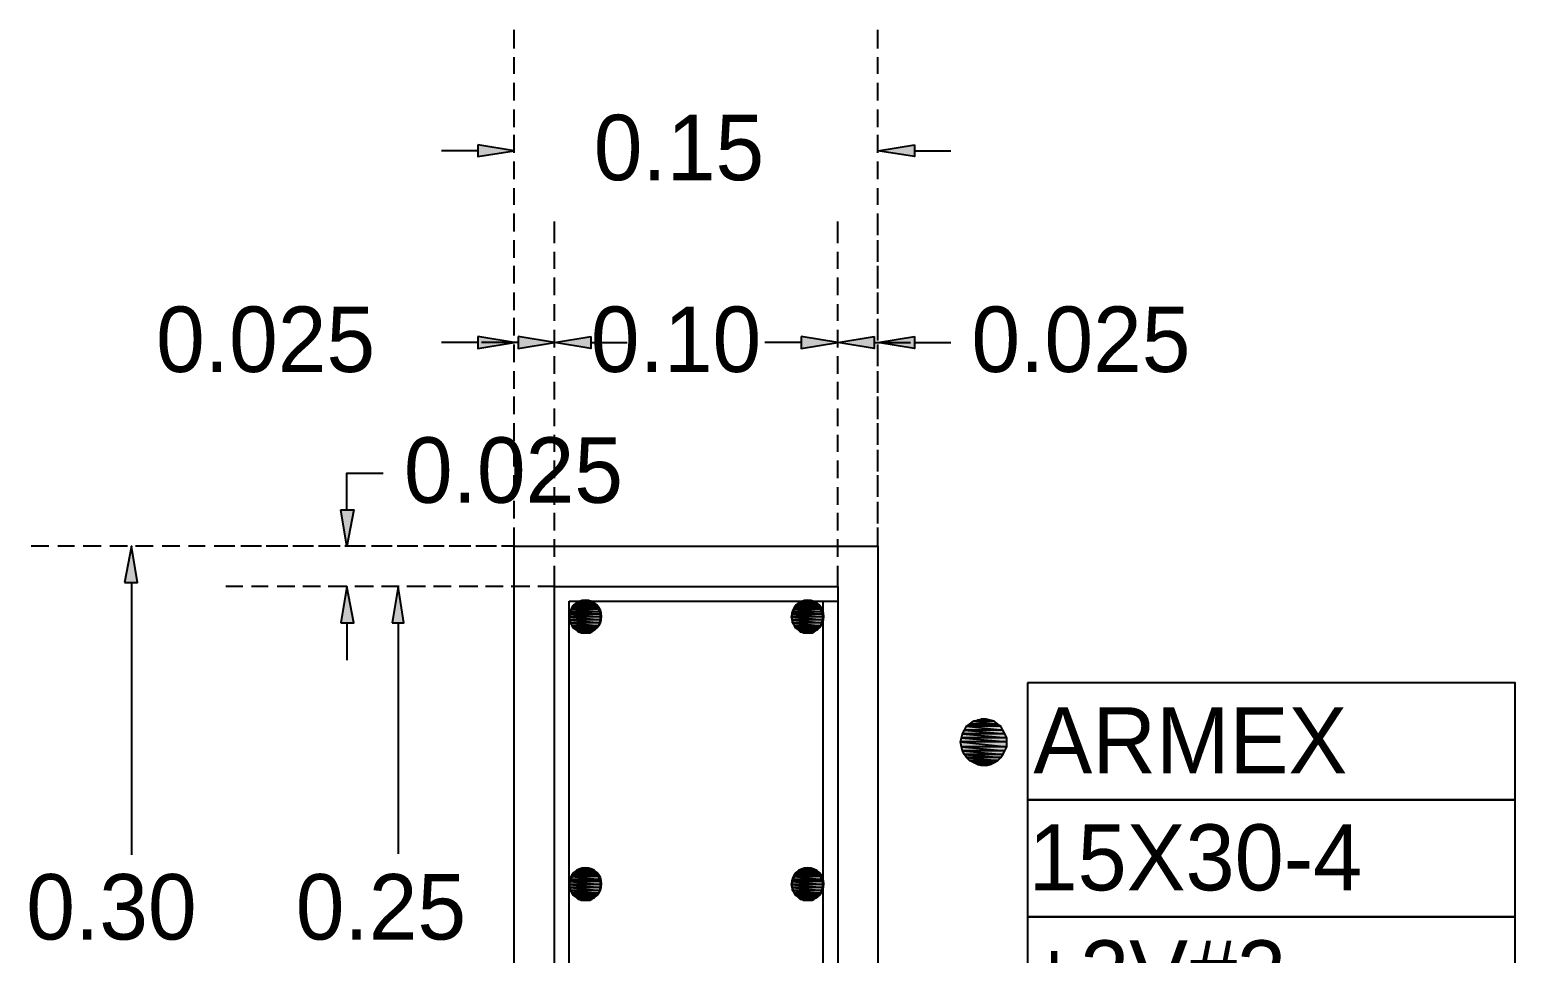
# Model space of a CAD drawing. Header units: metres. Extents: x 2.9 to 42.8, y 1.7 to 28.7.
# Drawn here: x 21.254 to 23.918, y 12.25 to 13.906 of the extents above; entities that cross this region are included whole.
import ezdxf

# ---------------------------------------------------------------- set-up
doc = ezdxf.new("R2010")
doc.units = ezdxf.units.M
for name, color, linetype in [('AZUL', 5, 'Continuous'), ('CIAN', 4, 'Continuous'), ('GRIS', 8, 'Continuous'), ('RELLENO_GRIS', 8, 'Continuous'), ('RELLENO_ROJO', 1, 'Continuous'), ('ROJO', 1, 'Continuous'), ('TEXTO', 7, 'Continuous')]:
    doc.layers.add(name, color=color, linetype=linetype)

msp = doc.modelspace()

# ---------------------------------------------------------------- hatches: boundary and pattern name
at = {"layer": 'RELLENO_GRIS'}
h = msp.add_hatch(color=256, dxfattribs=at)
h.dxf.hatch_style = 1
h.paths.add_polyline_path([(22.0574, 13.7001), (22.0574, 13.679), (22.1227, 13.6895), (22.0574, 13.7001)])
h = msp.add_hatch(color=256, dxfattribs=at)
h.dxf.hatch_style = 1
h.paths.add_polyline_path([(22.8406, 13.7001), (22.8406, 13.679), (22.7753, 13.6895), (22.8406, 13.7001)])
h = msp.add_hatch(color=256, dxfattribs=at)
h.dxf.hatch_style = 1
h.paths.add_polyline_path([(22.0574, 13.3562), (22.0574, 13.335), (22.1227, 13.3456), (22.0574, 13.3562)])
h = msp.add_hatch(color=256, dxfattribs=at)
h.dxf.hatch_style = 1
h.paths.add_polyline_path([(22.1297, 13.3562), (22.1297, 13.335), (22.195, 13.3456), (22.1297, 13.3562)])
h = msp.add_hatch(color=256, dxfattribs=at)
h.dxf.hatch_style = 1
h.paths.add_polyline_path([(22.2603, 13.3562), (22.2603, 13.335), (22.195, 13.3456), (22.2603, 13.3562)])
h = msp.add_hatch(color=256, dxfattribs=at)
h.dxf.hatch_style = 1
h.paths.add_polyline_path([(22.6378, 13.3562), (22.6378, 13.335), (22.703, 13.3456), (22.6378, 13.3562)])
h = msp.add_hatch(color=256, dxfattribs=at)
h.dxf.hatch_style = 1
h.paths.add_polyline_path([(22.7683, 13.3562), (22.7683, 13.335), (22.703, 13.3456), (22.7683, 13.3562)])
h = msp.add_hatch(color=256, dxfattribs=at)
h.dxf.hatch_style = 1
h.paths.add_polyline_path([(22.8406, 13.3562), (22.8406, 13.335), (22.7753, 13.3456), (22.8406, 13.3562)])
h = msp.add_hatch(color=256, dxfattribs=at)
h.dxf.hatch_style = 1
h.paths.add_polyline_path([(21.8122, 13.0457), (21.8352, 13.0457), (21.8228, 12.9805), (21.8122, 13.0457)])
h = msp.add_hatch(color=256, dxfattribs=at)
h.dxf.hatch_style = 1
h.paths.add_polyline_path([(21.4242, 12.9152), (21.4471, 12.9152), (21.4365, 12.9805), (21.4242, 12.9152)])
h = msp.add_hatch(color=256, dxfattribs=at)
h.dxf.hatch_style = 1
h.paths.add_polyline_path([(21.8122, 12.8429), (21.8352, 12.8429), (21.8228, 12.9081), (21.8122, 12.8429)])
h = msp.add_hatch(color=256, dxfattribs=at)
h.dxf.hatch_style = 1
h.paths.add_polyline_path([(21.904, 12.8429), (21.9251, 12.8429), (21.9146, 12.9081), (21.904, 12.8429)])
at = {"layer": 'RELLENO_ROJO'}
h = msp.add_hatch(color=256, dxfattribs=at)
h.dxf.hatch_style = 1
h.paths.add_polyline_path([(22.2709, 12.8711), (22.2285, 12.8711), (22.2744, 12.8676), (22.2709, 12.8711)])
h.paths.add_polyline_path([(22.2285, 12.8711), (22.2744, 12.8676), (22.2268, 12.8676), (22.2285, 12.8711)])
h = msp.add_hatch(color=256, dxfattribs=at)
h.dxf.hatch_style = 1
h.paths.add_polyline_path([(22.2673, 12.8746), (22.2338, 12.8746), (22.2709, 12.8711), (22.2673, 12.8746)])
h.paths.add_polyline_path([(22.2338, 12.8746), (22.2709, 12.8711), (22.2285, 12.8711), (22.2338, 12.8746)])
h = msp.add_hatch(color=256, dxfattribs=at)
h.dxf.hatch_style = 1
h.paths.add_polyline_path([(22.262, 12.8782), (22.2373, 12.8782), (22.2673, 12.8746), (22.262, 12.8782)])
h.paths.add_polyline_path([(22.2373, 12.8782), (22.2673, 12.8746), (22.2338, 12.8746), (22.2373, 12.8782)])
h = msp.add_hatch(color=256, dxfattribs=at)
h.dxf.hatch_style = 1
h.paths.add_polyline_path([(22.2585, 12.8799), (22.2426, 12.8799), (22.262, 12.8782), (22.2585, 12.8799)])
h.paths.add_polyline_path([(22.2426, 12.8799), (22.262, 12.8782), (22.2373, 12.8782), (22.2426, 12.8799)])
h = msp.add_hatch(color=256, dxfattribs=at)
h.dxf.hatch_style = 1
h.paths.add_polyline_path([(22.2532, 12.8817), (22.2479, 12.8817), (22.2585, 12.8799), (22.2532, 12.8817)])
h.paths.add_polyline_path([(22.2479, 12.8817), (22.2585, 12.8799), (22.2426, 12.8799), (22.2479, 12.8817)])
h = msp.add_hatch(color=256, dxfattribs=at)
h.dxf.hatch_style = 1
h.paths.add_polyline_path([(22.6695, 12.8711), (22.6272, 12.8711), (22.673, 12.8676), (22.6695, 12.8711)])
h.paths.add_polyline_path([(22.6272, 12.8711), (22.673, 12.8676), (22.6254, 12.8676), (22.6272, 12.8711)])
h = msp.add_hatch(color=256, dxfattribs=at)
h.dxf.hatch_style = 1
h.paths.add_polyline_path([(22.666, 12.8746), (22.6325, 12.8746), (22.6695, 12.8711), (22.666, 12.8746)])
h.paths.add_polyline_path([(22.6325, 12.8746), (22.6695, 12.8711), (22.6272, 12.8711), (22.6325, 12.8746)])
h = msp.add_hatch(color=256, dxfattribs=at)
h.dxf.hatch_style = 1
h.paths.add_polyline_path([(22.6607, 12.8782), (22.636, 12.8782), (22.666, 12.8746), (22.6607, 12.8782)])
h.paths.add_polyline_path([(22.636, 12.8782), (22.666, 12.8746), (22.6325, 12.8746), (22.636, 12.8782)])
h = msp.add_hatch(color=256, dxfattribs=at)
h.dxf.hatch_style = 1
h.paths.add_polyline_path([(22.6572, 12.8799), (22.6413, 12.8799), (22.6607, 12.8782), (22.6572, 12.8799)])
h.paths.add_polyline_path([(22.6413, 12.8799), (22.6607, 12.8782), (22.636, 12.8782), (22.6413, 12.8799)])
h = msp.add_hatch(color=256, dxfattribs=at)
h.dxf.hatch_style = 1
h.paths.add_polyline_path([(22.6519, 12.8817), (22.6466, 12.8817), (22.6572, 12.8799), (22.6519, 12.8817)])
h.paths.add_polyline_path([(22.6466, 12.8817), (22.6572, 12.8799), (22.6413, 12.8799), (22.6466, 12.8817)])
h = msp.add_hatch(color=256, dxfattribs=at)
h.dxf.hatch_style = 1
h.paths.add_polyline_path([(22.2779, 12.8587), (22.2232, 12.8587), (22.2779, 12.8535), (22.2779, 12.8587)])
h.paths.add_polyline_path([(22.2232, 12.8587), (22.2779, 12.8535), (22.2215, 12.8535), (22.2232, 12.8587)])
h = msp.add_hatch(color=256, dxfattribs=at)
h.dxf.hatch_style = 1
h.paths.add_polyline_path([(22.2779, 12.8535), (22.2215, 12.8535), (22.2779, 12.8482), (22.2779, 12.8535)])
h.paths.add_polyline_path([(22.2215, 12.8535), (22.2779, 12.8482), (22.2232, 12.8482), (22.2215, 12.8535)])
h = msp.add_hatch(color=256, dxfattribs=at)
h.dxf.hatch_style = 1
h.paths.add_polyline_path([(22.2744, 12.8676), (22.2268, 12.8676), (22.2762, 12.8623), (22.2744, 12.8676)])
h.paths.add_polyline_path([(22.2268, 12.8676), (22.2762, 12.8623), (22.2232, 12.8623), (22.2268, 12.8676)])
h = msp.add_hatch(color=256, dxfattribs=at)
h.dxf.hatch_style = 1
h.paths.add_polyline_path([(22.2762, 12.8623), (22.2232, 12.8623), (22.2779, 12.8587), (22.2762, 12.8623)])
h.paths.add_polyline_path([(22.2232, 12.8623), (22.2779, 12.8587), (22.2232, 12.8587), (22.2232, 12.8623)])
h = msp.add_hatch(color=256, dxfattribs=at)
h.dxf.hatch_style = 1
h.paths.add_polyline_path([(22.2779, 12.8482), (22.2232, 12.8482), (22.2762, 12.8429), (22.2779, 12.8482)])
h.paths.add_polyline_path([(22.2232, 12.8482), (22.2762, 12.8429), (22.2232, 12.8429), (22.2232, 12.8482)])
h = msp.add_hatch(color=256, dxfattribs=at)
h.dxf.hatch_style = 1
h.paths.add_polyline_path([(22.2762, 12.8429), (22.2232, 12.8429), (22.2744, 12.8376), (22.2762, 12.8429)])
h.paths.add_polyline_path([(22.2232, 12.8429), (22.2744, 12.8376), (22.2268, 12.8376), (22.2232, 12.8429)])
h = msp.add_hatch(color=256, dxfattribs=at)
h.dxf.hatch_style = 1
h.paths.add_polyline_path([(22.6766, 12.8587), (22.6219, 12.8587), (22.6766, 12.8535), (22.6766, 12.8587)])
h.paths.add_polyline_path([(22.6219, 12.8587), (22.6766, 12.8535), (22.6201, 12.8535), (22.6219, 12.8587)])
h = msp.add_hatch(color=256, dxfattribs=at)
h.dxf.hatch_style = 1
h.paths.add_polyline_path([(22.6766, 12.8535), (22.6201, 12.8535), (22.6766, 12.8482), (22.6766, 12.8535)])
h.paths.add_polyline_path([(22.6201, 12.8535), (22.6766, 12.8482), (22.6219, 12.8482), (22.6201, 12.8535)])
h = msp.add_hatch(color=256, dxfattribs=at)
h.dxf.hatch_style = 1
h.paths.add_polyline_path([(22.673, 12.8676), (22.6254, 12.8676), (22.6748, 12.8623), (22.673, 12.8676)])
h.paths.add_polyline_path([(22.6254, 12.8676), (22.6748, 12.8623), (22.6219, 12.8623), (22.6254, 12.8676)])
h = msp.add_hatch(color=256, dxfattribs=at)
h.dxf.hatch_style = 1
h.paths.add_polyline_path([(22.6748, 12.8623), (22.6219, 12.8623), (22.6766, 12.8587), (22.6748, 12.8623)])
h.paths.add_polyline_path([(22.6219, 12.8623), (22.6766, 12.8587), (22.6219, 12.8587), (22.6219, 12.8623)])
h = msp.add_hatch(color=256, dxfattribs=at)
h.dxf.hatch_style = 1
h.paths.add_polyline_path([(22.6766, 12.8482), (22.6219, 12.8482), (22.6748, 12.8429), (22.6766, 12.8482)])
h.paths.add_polyline_path([(22.6219, 12.8482), (22.6748, 12.8429), (22.6219, 12.8429), (22.6219, 12.8482)])
h = msp.add_hatch(color=256, dxfattribs=at)
h.dxf.hatch_style = 1
h.paths.add_polyline_path([(22.6748, 12.8429), (22.6219, 12.8429), (22.673, 12.8376), (22.6748, 12.8429)])
h.paths.add_polyline_path([(22.6219, 12.8429), (22.673, 12.8376), (22.6254, 12.8376), (22.6219, 12.8429)])
h = msp.add_hatch(color=256, dxfattribs=at)
h.dxf.hatch_style = 1
h.paths.add_polyline_path([(22.2744, 12.8376), (22.2268, 12.8376), (22.2709, 12.8341), (22.2744, 12.8376)])
h.paths.add_polyline_path([(22.2268, 12.8376), (22.2709, 12.8341), (22.2285, 12.8341), (22.2268, 12.8376)])
h = msp.add_hatch(color=256, dxfattribs=at)
h.dxf.hatch_style = 1
h.paths.add_polyline_path([(22.2709, 12.8341), (22.2285, 12.8341), (22.2673, 12.8305), (22.2709, 12.8341)])
h.paths.add_polyline_path([(22.2285, 12.8341), (22.2673, 12.8305), (22.2338, 12.8305), (22.2285, 12.8341)])
h = msp.add_hatch(color=256, dxfattribs=at)
h.dxf.hatch_style = 1
h.paths.add_polyline_path([(22.2673, 12.8305), (22.2338, 12.8305), (22.262, 12.827), (22.2673, 12.8305)])
h.paths.add_polyline_path([(22.2338, 12.8305), (22.262, 12.827), (22.2373, 12.827), (22.2338, 12.8305)])
h = msp.add_hatch(color=256, dxfattribs=at)
h.dxf.hatch_style = 1
h.paths.add_polyline_path([(22.262, 12.827), (22.2373, 12.827), (22.2585, 12.8252), (22.262, 12.827)])
h.paths.add_polyline_path([(22.2373, 12.827), (22.2585, 12.8252), (22.2426, 12.8252), (22.2373, 12.827)])
h = msp.add_hatch(color=256, dxfattribs=at)
h.dxf.hatch_style = 1
h.paths.add_polyline_path([(22.2585, 12.8252), (22.2426, 12.8252), (22.2532, 12.8252), (22.2585, 12.8252)])
h.paths.add_polyline_path([(22.2426, 12.8252), (22.2532, 12.8252), (22.2479, 12.8252), (22.2426, 12.8252)])
h = msp.add_hatch(color=256, dxfattribs=at)
h.dxf.hatch_style = 1
h.paths.add_polyline_path([(22.673, 12.8376), (22.6254, 12.8376), (22.6695, 12.8341), (22.673, 12.8376)])
h.paths.add_polyline_path([(22.6254, 12.8376), (22.6695, 12.8341), (22.6272, 12.8341), (22.6254, 12.8376)])
h = msp.add_hatch(color=256, dxfattribs=at)
h.dxf.hatch_style = 1
h.paths.add_polyline_path([(22.6695, 12.8341), (22.6272, 12.8341), (22.666, 12.8305), (22.6695, 12.8341)])
h.paths.add_polyline_path([(22.6272, 12.8341), (22.666, 12.8305), (22.6325, 12.8305), (22.6272, 12.8341)])
h = msp.add_hatch(color=256, dxfattribs=at)
h.dxf.hatch_style = 1
h.paths.add_polyline_path([(22.666, 12.8305), (22.6325, 12.8305), (22.6607, 12.827), (22.666, 12.8305)])
h.paths.add_polyline_path([(22.6325, 12.8305), (22.6607, 12.827), (22.636, 12.827), (22.6325, 12.8305)])
h = msp.add_hatch(color=256, dxfattribs=at)
h.dxf.hatch_style = 1
h.paths.add_polyline_path([(22.6607, 12.827), (22.636, 12.827), (22.6572, 12.8252), (22.6607, 12.827)])
h.paths.add_polyline_path([(22.636, 12.827), (22.6572, 12.8252), (22.6413, 12.8252), (22.636, 12.827)])
h = msp.add_hatch(color=256, dxfattribs=at)
h.dxf.hatch_style = 1
h.paths.add_polyline_path([(22.6572, 12.8252), (22.6413, 12.8252), (22.6519, 12.8252), (22.6572, 12.8252)])
h.paths.add_polyline_path([(22.6413, 12.8252), (22.6519, 12.8252), (22.6466, 12.8252), (22.6413, 12.8252)])
h = msp.add_hatch(color=256, dxfattribs=at)
h.dxf.hatch_style = 1
h.paths.add_polyline_path([(22.9958, 12.6577), (22.9341, 12.6577), (22.9993, 12.6506), (22.9958, 12.6577)])
h.paths.add_polyline_path([(22.9341, 12.6577), (22.9993, 12.6506), (22.9306, 12.6506), (22.9341, 12.6577)])
h = msp.add_hatch(color=256, dxfattribs=at)
h.dxf.hatch_style = 1
h.paths.add_polyline_path([(22.9905, 12.6612), (22.9394, 12.6612), (22.9958, 12.6577), (22.9905, 12.6612)])
h.paths.add_polyline_path([(22.9394, 12.6612), (22.9958, 12.6577), (22.9341, 12.6577), (22.9394, 12.6612)])
h = msp.add_hatch(color=256, dxfattribs=at)
h.dxf.hatch_style = 1
h.paths.add_polyline_path([(22.9835, 12.6665), (22.9464, 12.6665), (22.9905, 12.6612), (22.9835, 12.6665)])
h.paths.add_polyline_path([(22.9464, 12.6665), (22.9905, 12.6612), (22.9394, 12.6612), (22.9464, 12.6665)])
h = msp.add_hatch(color=256, dxfattribs=at)
h.dxf.hatch_style = 1
h.paths.add_polyline_path([(22.9764, 12.6683), (22.9535, 12.6683), (22.9835, 12.6665), (22.9764, 12.6683)])
h.paths.add_polyline_path([(22.9535, 12.6683), (22.9835, 12.6665), (22.9464, 12.6665), (22.9535, 12.6683)])
h = msp.add_hatch(color=256, dxfattribs=at)
h.dxf.hatch_style = 1
h.paths.add_polyline_path([(22.9694, 12.67), (22.9605, 12.67), (22.9764, 12.6683), (22.9694, 12.67)])
h.paths.add_polyline_path([(22.9605, 12.67), (22.9764, 12.6683), (22.9535, 12.6683), (22.9605, 12.67)])
h = msp.add_hatch(color=256, dxfattribs=at)
h.dxf.hatch_style = 1
h.paths.add_polyline_path([(23.0064, 12.6365), (22.9253, 12.6365), (23.0064, 12.6294), (23.0064, 12.6365)])
h.paths.add_polyline_path([(22.9253, 12.6365), (23.0064, 12.6294), (22.9235, 12.6294), (22.9253, 12.6365)])
h = msp.add_hatch(color=256, dxfattribs=at)
h.dxf.hatch_style = 1
h.paths.add_polyline_path([(23.0064, 12.6294), (22.9235, 12.6294), (23.0064, 12.6206), (23.0064, 12.6294)])
h.paths.add_polyline_path([(22.9235, 12.6294), (23.0064, 12.6206), (22.9253, 12.6206), (22.9235, 12.6294)])
h = msp.add_hatch(color=256, dxfattribs=at)
h.dxf.hatch_style = 1
h.paths.add_polyline_path([(23.0029, 12.6436), (22.927, 12.6436), (23.0064, 12.6365), (23.0029, 12.6436)])
h.paths.add_polyline_path([(22.927, 12.6436), (23.0064, 12.6365), (22.9253, 12.6365), (22.927, 12.6436)])
h = msp.add_hatch(color=256, dxfattribs=at)
h.dxf.hatch_style = 1
h.paths.add_polyline_path([(22.9993, 12.6506), (22.9306, 12.6506), (23.0029, 12.6436), (22.9993, 12.6506)])
h.paths.add_polyline_path([(22.9306, 12.6506), (23.0029, 12.6436), (22.927, 12.6436), (22.9306, 12.6506)])
h = msp.add_hatch(color=256, dxfattribs=at)
h.dxf.hatch_style = 1
h.paths.add_polyline_path([(23.0064, 12.6206), (22.9253, 12.6206), (23.0029, 12.6136), (23.0064, 12.6206)])
h.paths.add_polyline_path([(22.9253, 12.6206), (23.0029, 12.6136), (22.927, 12.6136), (22.9253, 12.6206)])
h = msp.add_hatch(color=256, dxfattribs=at)
h.dxf.hatch_style = 1
h.paths.add_polyline_path([(23.0029, 12.6136), (22.927, 12.6136), (22.9993, 12.6065), (23.0029, 12.6136)])
h.paths.add_polyline_path([(22.927, 12.6136), (22.9993, 12.6065), (22.9306, 12.6065), (22.927, 12.6136)])
h = msp.add_hatch(color=256, dxfattribs=at)
h.dxf.hatch_style = 1
h.paths.add_polyline_path([(22.9993, 12.6065), (22.9306, 12.6065), (22.9958, 12.6012), (22.9993, 12.6065)])
h.paths.add_polyline_path([(22.9306, 12.6065), (22.9958, 12.6012), (22.9341, 12.6012), (22.9306, 12.6065)])
h = msp.add_hatch(color=256, dxfattribs=at)
h.dxf.hatch_style = 1
h.paths.add_polyline_path([(22.9958, 12.6012), (22.9341, 12.6012), (22.9905, 12.5959), (22.9958, 12.6012)])
h.paths.add_polyline_path([(22.9341, 12.6012), (22.9905, 12.5959), (22.9394, 12.5959), (22.9341, 12.6012)])
h = msp.add_hatch(color=256, dxfattribs=at)
h.dxf.hatch_style = 1
h.paths.add_polyline_path([(22.9905, 12.5959), (22.9394, 12.5959), (22.9835, 12.5924), (22.9905, 12.5959)])
h.paths.add_polyline_path([(22.9394, 12.5959), (22.9835, 12.5924), (22.9464, 12.5924), (22.9394, 12.5959)])
h = msp.add_hatch(color=256, dxfattribs=at)
h.dxf.hatch_style = 1
h.paths.add_polyline_path([(22.9835, 12.5924), (22.9464, 12.5924), (22.9764, 12.5889), (22.9835, 12.5924)])
h.paths.add_polyline_path([(22.9464, 12.5924), (22.9764, 12.5889), (22.9535, 12.5889), (22.9464, 12.5924)])
h = msp.add_hatch(color=256, dxfattribs=at)
h.dxf.hatch_style = 1
h.paths.add_polyline_path([(22.9764, 12.5889), (22.9535, 12.5889), (22.9694, 12.5871), (22.9764, 12.5889)])
h.paths.add_polyline_path([(22.9535, 12.5889), (22.9694, 12.5871), (22.9605, 12.5871), (22.9535, 12.5889)])
h = msp.add_hatch(color=256, dxfattribs=at)
h.dxf.hatch_style = 1
h.paths.add_polyline_path([(22.2709, 12.3913), (22.2285, 12.3913), (22.2744, 12.3878), (22.2709, 12.3913)])
h.paths.add_polyline_path([(22.2285, 12.3913), (22.2744, 12.3878), (22.2268, 12.3878), (22.2285, 12.3913)])
h = msp.add_hatch(color=256, dxfattribs=at)
h.dxf.hatch_style = 1
h.paths.add_polyline_path([(22.2673, 12.3948), (22.2338, 12.3948), (22.2709, 12.3913), (22.2673, 12.3948)])
h.paths.add_polyline_path([(22.2338, 12.3948), (22.2709, 12.3913), (22.2285, 12.3913), (22.2338, 12.3948)])
h = msp.add_hatch(color=256, dxfattribs=at)
h.dxf.hatch_style = 1
h.paths.add_polyline_path([(22.262, 12.3984), (22.2373, 12.3984), (22.2673, 12.3948), (22.262, 12.3984)])
h.paths.add_polyline_path([(22.2373, 12.3984), (22.2673, 12.3948), (22.2338, 12.3948), (22.2373, 12.3984)])
h = msp.add_hatch(color=256, dxfattribs=at)
h.dxf.hatch_style = 1
h.paths.add_polyline_path([(22.2585, 12.4001), (22.2426, 12.4001), (22.262, 12.3984), (22.2585, 12.4001)])
h.paths.add_polyline_path([(22.2426, 12.4001), (22.262, 12.3984), (22.2373, 12.3984), (22.2426, 12.4001)])
h = msp.add_hatch(color=256, dxfattribs=at)
h.dxf.hatch_style = 1
h.paths.add_polyline_path([(22.2532, 12.4019), (22.2479, 12.4019), (22.2585, 12.4001), (22.2532, 12.4019)])
h.paths.add_polyline_path([(22.2479, 12.4019), (22.2585, 12.4001), (22.2426, 12.4001), (22.2479, 12.4019)])
h = msp.add_hatch(color=256, dxfattribs=at)
h.dxf.hatch_style = 1
h.paths.add_polyline_path([(22.6695, 12.3913), (22.6272, 12.3913), (22.673, 12.3878), (22.6695, 12.3913)])
h.paths.add_polyline_path([(22.6272, 12.3913), (22.673, 12.3878), (22.6254, 12.3878), (22.6272, 12.3913)])
h = msp.add_hatch(color=256, dxfattribs=at)
h.dxf.hatch_style = 1
h.paths.add_polyline_path([(22.666, 12.3948), (22.6325, 12.3948), (22.6695, 12.3913), (22.666, 12.3948)])
h.paths.add_polyline_path([(22.6325, 12.3948), (22.6695, 12.3913), (22.6272, 12.3913), (22.6325, 12.3948)])
h = msp.add_hatch(color=256, dxfattribs=at)
h.dxf.hatch_style = 1
h.paths.add_polyline_path([(22.6607, 12.3984), (22.636, 12.3984), (22.666, 12.3948), (22.6607, 12.3984)])
h.paths.add_polyline_path([(22.636, 12.3984), (22.666, 12.3948), (22.6325, 12.3948), (22.636, 12.3984)])
h = msp.add_hatch(color=256, dxfattribs=at)
h.dxf.hatch_style = 1
h.paths.add_polyline_path([(22.6572, 12.4001), (22.6413, 12.4001), (22.6607, 12.3984), (22.6572, 12.4001)])
h.paths.add_polyline_path([(22.6413, 12.4001), (22.6607, 12.3984), (22.636, 12.3984), (22.6413, 12.4001)])
h = msp.add_hatch(color=256, dxfattribs=at)
h.dxf.hatch_style = 1
h.paths.add_polyline_path([(22.6519, 12.4019), (22.6466, 12.4019), (22.6572, 12.4001), (22.6519, 12.4019)])
h.paths.add_polyline_path([(22.6466, 12.4019), (22.6572, 12.4001), (22.6413, 12.4001), (22.6466, 12.4019)])
h = msp.add_hatch(color=256, dxfattribs=at)
h.dxf.hatch_style = 1
h.paths.add_polyline_path([(22.2779, 12.379), (22.2232, 12.379), (22.2779, 12.3737), (22.2779, 12.379)])
h.paths.add_polyline_path([(22.2232, 12.379), (22.2779, 12.3737), (22.2215, 12.3737), (22.2232, 12.379)])
h = msp.add_hatch(color=256, dxfattribs=at)
h.dxf.hatch_style = 1
h.paths.add_polyline_path([(22.2779, 12.3737), (22.2215, 12.3737), (22.2779, 12.3684), (22.2779, 12.3737)])
h.paths.add_polyline_path([(22.2215, 12.3737), (22.2779, 12.3684), (22.2232, 12.3684), (22.2215, 12.3737)])
h = msp.add_hatch(color=256, dxfattribs=at)
h.dxf.hatch_style = 1
h.paths.add_polyline_path([(22.2744, 12.3878), (22.2268, 12.3878), (22.2762, 12.3825), (22.2744, 12.3878)])
h.paths.add_polyline_path([(22.2268, 12.3878), (22.2762, 12.3825), (22.2232, 12.3825), (22.2268, 12.3878)])
h = msp.add_hatch(color=256, dxfattribs=at)
h.dxf.hatch_style = 1
h.paths.add_polyline_path([(22.2762, 12.3825), (22.2232, 12.3825), (22.2779, 12.379), (22.2762, 12.3825)])
h.paths.add_polyline_path([(22.2232, 12.3825), (22.2779, 12.379), (22.2232, 12.379), (22.2232, 12.3825)])
h = msp.add_hatch(color=256, dxfattribs=at)
h.dxf.hatch_style = 1
h.paths.add_polyline_path([(22.2779, 12.3684), (22.2232, 12.3684), (22.2762, 12.3631), (22.2779, 12.3684)])
h.paths.add_polyline_path([(22.2232, 12.3684), (22.2762, 12.3631), (22.2232, 12.3631), (22.2232, 12.3684)])
h = msp.add_hatch(color=256, dxfattribs=at)
h.dxf.hatch_style = 1
h.paths.add_polyline_path([(22.2762, 12.3631), (22.2232, 12.3631), (22.2744, 12.3578), (22.2762, 12.3631)])
h.paths.add_polyline_path([(22.2232, 12.3631), (22.2744, 12.3578), (22.2268, 12.3578), (22.2232, 12.3631)])
h = msp.add_hatch(color=256, dxfattribs=at)
h.dxf.hatch_style = 1
h.paths.add_polyline_path([(22.6766, 12.379), (22.6219, 12.379), (22.6766, 12.3737), (22.6766, 12.379)])
h.paths.add_polyline_path([(22.6219, 12.379), (22.6766, 12.3737), (22.6201, 12.3737), (22.6219, 12.379)])
h = msp.add_hatch(color=256, dxfattribs=at)
h.dxf.hatch_style = 1
h.paths.add_polyline_path([(22.6766, 12.3737), (22.6201, 12.3737), (22.6766, 12.3684), (22.6766, 12.3737)])
h.paths.add_polyline_path([(22.6201, 12.3737), (22.6766, 12.3684), (22.6219, 12.3684), (22.6201, 12.3737)])
h = msp.add_hatch(color=256, dxfattribs=at)
h.dxf.hatch_style = 1
h.paths.add_polyline_path([(22.673, 12.3878), (22.6254, 12.3878), (22.6748, 12.3825), (22.673, 12.3878)])
h.paths.add_polyline_path([(22.6254, 12.3878), (22.6748, 12.3825), (22.6219, 12.3825), (22.6254, 12.3878)])
h = msp.add_hatch(color=256, dxfattribs=at)
h.dxf.hatch_style = 1
h.paths.add_polyline_path([(22.6748, 12.3825), (22.6219, 12.3825), (22.6766, 12.379), (22.6748, 12.3825)])
h.paths.add_polyline_path([(22.6219, 12.3825), (22.6766, 12.379), (22.6219, 12.379), (22.6219, 12.3825)])
h = msp.add_hatch(color=256, dxfattribs=at)
h.dxf.hatch_style = 1
h.paths.add_polyline_path([(22.6766, 12.3684), (22.6219, 12.3684), (22.6748, 12.3631), (22.6766, 12.3684)])
h.paths.add_polyline_path([(22.6219, 12.3684), (22.6748, 12.3631), (22.6219, 12.3631), (22.6219, 12.3684)])
h = msp.add_hatch(color=256, dxfattribs=at)
h.dxf.hatch_style = 1
h.paths.add_polyline_path([(22.6748, 12.3631), (22.6219, 12.3631), (22.673, 12.3578), (22.6748, 12.3631)])
h.paths.add_polyline_path([(22.6219, 12.3631), (22.673, 12.3578), (22.6254, 12.3578), (22.6219, 12.3631)])
h = msp.add_hatch(color=256, dxfattribs=at)
h.dxf.hatch_style = 1
h.paths.add_polyline_path([(22.2744, 12.3578), (22.2268, 12.3578), (22.2709, 12.3543), (22.2744, 12.3578)])
h.paths.add_polyline_path([(22.2268, 12.3578), (22.2709, 12.3543), (22.2285, 12.3543), (22.2268, 12.3578)])
h = msp.add_hatch(color=256, dxfattribs=at)
h.dxf.hatch_style = 1
h.paths.add_polyline_path([(22.2709, 12.3543), (22.2285, 12.3543), (22.2673, 12.3507), (22.2709, 12.3543)])
h.paths.add_polyline_path([(22.2285, 12.3543), (22.2673, 12.3507), (22.2338, 12.3507), (22.2285, 12.3543)])
h = msp.add_hatch(color=256, dxfattribs=at)
h.dxf.hatch_style = 1
h.paths.add_polyline_path([(22.2673, 12.3507), (22.2338, 12.3507), (22.262, 12.3472), (22.2673, 12.3507)])
h.paths.add_polyline_path([(22.2338, 12.3507), (22.262, 12.3472), (22.2373, 12.3472), (22.2338, 12.3507)])
h = msp.add_hatch(color=256, dxfattribs=at)
h.dxf.hatch_style = 1
h.paths.add_polyline_path([(22.262, 12.3472), (22.2373, 12.3472), (22.2585, 12.3455), (22.262, 12.3472)])
h.paths.add_polyline_path([(22.2373, 12.3472), (22.2585, 12.3455), (22.2426, 12.3455), (22.2373, 12.3472)])
h = msp.add_hatch(color=256, dxfattribs=at)
h.dxf.hatch_style = 1
h.paths.add_polyline_path([(22.2585, 12.3455), (22.2426, 12.3455), (22.2532, 12.3455), (22.2585, 12.3455)])
h.paths.add_polyline_path([(22.2426, 12.3455), (22.2532, 12.3455), (22.2479, 12.3455), (22.2426, 12.3455)])
h = msp.add_hatch(color=256, dxfattribs=at)
h.dxf.hatch_style = 1
h.paths.add_polyline_path([(22.673, 12.3578), (22.6254, 12.3578), (22.6695, 12.3543), (22.673, 12.3578)])
h.paths.add_polyline_path([(22.6254, 12.3578), (22.6695, 12.3543), (22.6272, 12.3543), (22.6254, 12.3578)])
h = msp.add_hatch(color=256, dxfattribs=at)
h.dxf.hatch_style = 1
h.paths.add_polyline_path([(22.6695, 12.3543), (22.6272, 12.3543), (22.666, 12.3507), (22.6695, 12.3543)])
h.paths.add_polyline_path([(22.6272, 12.3543), (22.666, 12.3507), (22.6325, 12.3507), (22.6272, 12.3543)])
h = msp.add_hatch(color=256, dxfattribs=at)
h.dxf.hatch_style = 1
h.paths.add_polyline_path([(22.666, 12.3507), (22.6325, 12.3507), (22.6607, 12.3472), (22.666, 12.3507)])
h.paths.add_polyline_path([(22.6325, 12.3507), (22.6607, 12.3472), (22.636, 12.3472), (22.6325, 12.3507)])
h = msp.add_hatch(color=256, dxfattribs=at)
h.dxf.hatch_style = 1
h.paths.add_polyline_path([(22.6607, 12.3472), (22.636, 12.3472), (22.6572, 12.3455), (22.6607, 12.3472)])
h.paths.add_polyline_path([(22.636, 12.3472), (22.6572, 12.3455), (22.6413, 12.3455), (22.636, 12.3472)])
h = msp.add_hatch(color=256, dxfattribs=at)
h.dxf.hatch_style = 1
h.paths.add_polyline_path([(22.6572, 12.3455), (22.6413, 12.3455), (22.6519, 12.3455), (22.6572, 12.3455)])
h.paths.add_polyline_path([(22.6413, 12.3455), (22.6519, 12.3455), (22.6466, 12.3455), (22.6413, 12.3455)])

# ---------------------------------------------------------------- linework, layer by layer
at = {"layer": 'AZUL', "lineweight": -3}
for points in [[(22.195, 12.9081), (22.703, 12.9081)], [(22.195, 11.7475), (22.195, 12.9081)], [(22.703, 12.9081), (22.703, 11.7475)], [(22.2215, 12.8817), (22.703, 12.8817)], [(22.2215, 11.7722), (22.2215, 12.8817)], [(22.6766, 12.8817), (22.6766, 11.7722)]]:
    msp.add_lwpolyline(points, dxfattribs=at)
at = {"layer": 'CIAN', "lineweight": -3}
for points in [[(22.1227, 12.9805), (22.7753, 12.9805)], [(22.1227, 11.6752), (22.1227, 12.9805)], [(22.7753, 12.9805), (22.7753, 11.6752)]]:
    msp.add_lwpolyline(points, dxfattribs=at)
for points in [[(23.0434, 12.7353), (23.0434, 12.5254), (23.9183, 12.5254), (23.9183, 12.7353)], [(23.0434, 12.5254), (23.0434, 12.3155), (23.9183, 12.3155), (23.9183, 12.5254)], [(23.0434, 12.3155), (23.0434, 12.1056), (23.9183, 12.1056), (23.9183, 12.3155)]]:
    msp.add_lwpolyline(points, close=True, dxfattribs=at)
at = {"layer": 'GRIS', "lineweight": -3}
for points in [[(22.1227, 13.873), (22.1227, 13.9065)], [(22.7753, 13.873), (22.7753, 13.9065)], [(22.1227, 13.8271), (22.1227, 13.8571)], [(22.7753, 13.8271), (22.7753, 13.8571)], [(22.1227, 13.7795), (22.1227, 13.8112)], [(22.7753, 13.7795), (22.7753, 13.8112)], [(22.1227, 13.7319), (22.1227, 13.7636)], [(22.7753, 13.7319), (22.7753, 13.7636)], [(22.1227, 13.686), (22.1227, 13.7178)], [(22.7753, 13.686), (22.7753, 13.7178)], [(22.0574, 13.6895), (21.9922, 13.6895)], [(22.1227, 13.6384), (22.1227, 13.6701)], [(22.7753, 13.6384), (22.7753, 13.6701)], [(22.8406, 13.6895), (22.9059, 13.6895)], [(22.1227, 13.5925), (22.1227, 13.6225)], [(22.7753, 13.5925), (22.7753, 13.6225)], [(22.1227, 13.5449), (22.1227, 13.5767)], [(22.1227, 13.5449), (22.1227, 13.5625)], [(22.195, 13.5237), (22.195, 13.5625)], [(22.703, 13.5237), (22.703, 13.5625)], [(22.7753, 13.5449), (22.7753, 13.5767)], [(22.7753, 13.5378), (22.7753, 13.5625)], [(22.1227, 13.4973), (22.1227, 13.529)], [(22.1227, 13.499), (22.1227, 13.529)], [(22.7753, 13.4973), (22.7753, 13.529)], [(22.7753, 13.4902), (22.7753, 13.522)], [(22.1227, 13.4514), (22.1227, 13.4832)], [(22.195, 13.4779), (22.195, 13.5079)], [(22.703, 13.4779), (22.703, 13.5079)], [(22.7753, 13.4514), (22.7753, 13.4832)], [(22.195, 13.4303), (22.195, 13.462)], [(22.703, 13.4303), (22.703, 13.462)], [(22.7753, 13.4426), (22.7753, 13.4743)], [(22.1227, 13.4038), (22.1227, 13.4355)], [(22.1227, 13.4056), (22.1227, 13.4355)], [(22.7753, 13.4038), (22.7753, 13.4355)], [(22.7753, 13.3967), (22.7753, 13.4285)], [(22.195, 13.3844), (22.195, 13.4144)], [(22.703, 13.3844), (22.703, 13.4144)], [(22.1227, 13.3579), (22.1227, 13.3897)], [(22.1227, 13.3579), (22.1227, 13.3879)], [(22.7753, 13.3579), (22.7753, 13.3879)], [(22.7753, 13.3491), (22.7753, 13.3809)], [(22.195, 13.3368), (22.195, 13.3685)], [(22.703, 13.3368), (22.703, 13.3685)], [(22.0574, 13.3456), (21.9922, 13.3456)], [(22.1297, 13.3456), (22.0645, 13.3456)], [(22.1227, 13.3103), (22.1227, 13.3421)], [(22.2603, 13.3456), (22.3255, 13.3456)], [(22.6378, 13.3456), (22.5725, 13.3456)], [(22.7683, 13.3456), (22.8335, 13.3456)], [(22.7753, 13.3103), (22.7753, 13.3421)], [(22.7753, 13.3033), (22.7753, 13.3332)], [(22.8406, 13.3456), (22.9059, 13.3456)], [(22.195, 13.2891), (22.195, 13.3209)], [(22.703, 13.2891), (22.703, 13.3209)], [(22.1227, 13.2627), (22.1227, 13.2944)], [(22.1227, 13.2644), (22.1227, 13.2944)], [(22.195, 13.2433), (22.195, 13.275)], [(22.703, 13.2433), (22.703, 13.275)], [(22.7753, 13.2627), (22.7753, 13.2944)], [(22.7753, 13.2556), (22.7753, 13.2874)], [(22.1227, 13.2168), (22.1227, 13.2486)], [(22.7753, 13.2168), (22.7753, 13.2486)], [(22.195, 13.1957), (22.195, 13.2274)], [(22.703, 13.1957), (22.703, 13.2274)], [(22.7753, 13.208), (22.7753, 13.2398)], [(22.1227, 13.1692), (22.1227, 13.2009)], [(22.1227, 13.171), (22.1227, 13.2009)], [(22.7753, 13.1692), (22.7753, 13.2009)], [(22.7753, 13.1621), (22.7753, 13.1939)], [(22.195, 13.1498), (22.195, 13.1798)], [(22.703, 13.1498), (22.703, 13.1798)], [(22.1227, 13.1233), (22.1227, 13.1551)], [(22.1227, 13.1233), (22.1227, 13.1533)], [(22.7753, 13.1233), (22.7753, 13.1533)], [(22.7753, 13.1145), (22.7753, 13.1463)], [(21.8228, 13.0457), (21.8228, 13.111), (21.8881, 13.111)], [(22.195, 13.1022), (22.195, 13.1339)], [(22.703, 13.1022), (22.703, 13.1339)], [(22.1227, 13.0757), (22.1227, 13.1075)], [(22.195, 13.0545), (22.195, 13.0863)], [(22.703, 13.0545), (22.703, 13.0863)], [(22.7753, 13.0757), (22.7753, 13.1075)], [(22.7753, 13.0687), (22.7753, 13.0986)], [(22.1227, 13.0298), (22.1227, 13.0616)], [(22.1227, 13.0298), (22.1227, 13.0598)], [(22.7753, 13.0298), (22.7753, 13.0598)], [(22.195, 13.0087), (22.195, 13.0404)], [(22.703, 13.0087), (22.703, 13.0404)], [(22.7753, 13.021), (22.7753, 13.0528)], [(22.1227, 12.9805), (22.1227, 13.014)], [(22.1227, 12.9822), (22.1227, 13.014)], [(22.7753, 12.9805), (22.7753, 13.014)], [(22.7753, 12.9805), (22.7753, 13.0052)], [(21.2884, 12.9805), (21.2566, 12.9805)], [(21.3342, 12.9805), (21.3043, 12.9805)], [(21.3819, 12.9805), (21.3501, 12.9805)], [(21.4295, 12.9805), (21.3977, 12.9805)], [(21.4753, 12.9805), (21.4436, 12.9805)], [(21.523, 12.9805), (21.4912, 12.9805)], [(21.5688, 12.9805), (21.5388, 12.9805)], [(21.6165, 12.9805), (21.5847, 12.9805)], [(21.6218, 12.9805), (21.6059, 12.9805)], [(21.6623, 12.9805), (21.6323, 12.9805)], [(21.6694, 12.9805), (21.6376, 12.9805)], [(21.7099, 12.9805), (21.6782, 12.9805)], [(21.717, 12.9805), (21.6853, 12.9805)], [(21.7576, 12.9805), (21.7258, 12.9805)], [(21.7629, 12.9805), (21.7311, 12.9805)], [(21.8034, 12.9805), (21.7717, 12.9805)], [(21.8105, 12.9805), (21.7787, 12.9805)], [(21.8511, 12.9805), (21.8193, 12.9805)], [(21.8563, 12.9805), (21.8264, 12.9805)], [(21.8969, 12.9805), (21.8669, 12.9805)], [(21.904, 12.9805), (21.8722, 12.9805)], [(21.9445, 12.9805), (21.9128, 12.9805)], [(21.9498, 12.9805), (21.9198, 12.9805)], [(21.9904, 12.9805), (21.9604, 12.9805)], [(21.9975, 12.9805), (21.9657, 12.9805)], [(22.038, 12.9805), (22.0063, 12.9805)], [(22.0451, 12.9805), (22.0133, 12.9805)], [(22.0857, 12.9805), (22.0539, 12.9805)], [(22.0909, 12.9805), (22.0592, 12.9805)], [(22.1227, 12.9805), (22.0998, 12.9805)], [(22.1227, 12.9805), (22.1068, 12.9805)], [(22.195, 12.9611), (22.195, 12.9928)], [(22.703, 12.9611), (22.703, 12.9928)], [(22.1227, 12.9487), (22.1227, 12.9663)], [(22.195, 12.9081), (22.195, 12.9452)], [(22.703, 12.9081), (22.703, 12.9452)], [(21.4365, 12.9152), (21.4365, 12.4266)], [(21.6359, 12.9081), (21.6059, 12.9081)], [(21.6817, 12.9081), (21.6517, 12.9081)], [(21.7293, 12.9081), (21.6976, 12.9081)], [(21.7276, 12.9081), (21.6976, 12.9081)], [(21.7752, 12.9081), (21.7435, 12.9081)], [(21.7752, 12.9081), (21.7452, 12.9081)], [(21.8211, 12.9081), (21.7893, 12.9081)], [(21.8228, 12.9081), (21.7911, 12.9081)], [(21.8687, 12.9081), (21.8369, 12.9081)], [(21.8705, 12.9081), (21.8387, 12.9081)], [(21.9163, 12.9081), (21.8846, 12.9081)], [(21.9146, 12.9081), (21.8846, 12.9081)], [(21.9622, 12.9081), (21.9304, 12.9081)], [(21.9639, 12.9081), (21.9322, 12.9081)], [(22.008, 12.9081), (21.9781, 12.9081)], [(22.0098, 12.9081), (21.9798, 12.9081)], [(22.0557, 12.9081), (22.0239, 12.9081)], [(22.0574, 12.9081), (22.0257, 12.9081)], [(22.1033, 12.9081), (22.0715, 12.9081)], [(22.1033, 12.9081), (22.0733, 12.9081)], [(22.1492, 12.9081), (22.1174, 12.9081)], [(22.1509, 12.9081), (22.1192, 12.9081)], [(22.195, 12.9081), (22.165, 12.9081)], [(22.195, 12.9081), (22.1668, 12.9081)], [(21.8228, 12.8429), (21.8228, 12.7758)], [(21.9146, 12.8429), (21.9146, 12.4284)]]:
    msp.add_lwpolyline(points, dxfattribs=at)
for points in [[(22.0574, 13.7001), (22.0574, 13.679), (22.1227, 13.6895)], [(22.8406, 13.7001), (22.8406, 13.679), (22.7753, 13.6895)], [(22.0574, 13.3562), (22.0574, 13.335), (22.1227, 13.3456)], [(22.1297, 13.3562), (22.1297, 13.335), (22.195, 13.3456)], [(22.2603, 13.3562), (22.2603, 13.335), (22.195, 13.3456)], [(22.6378, 13.3562), (22.6378, 13.335), (22.703, 13.3456)], [(22.7683, 13.3562), (22.7683, 13.335), (22.703, 13.3456)], [(22.8406, 13.3562), (22.8406, 13.335), (22.7753, 13.3456)], [(21.8122, 13.0457), (21.8352, 13.0457), (21.8228, 12.9805)], [(21.4242, 12.9152), (21.4471, 12.9152), (21.4365, 12.9805)], [(21.8122, 12.8429), (21.8352, 12.8429), (21.8228, 12.9081)], [(21.904, 12.8429), (21.9251, 12.8429), (21.9146, 12.9081)]]:
    msp.add_lwpolyline(points, close=True, dxfattribs=at)
at = {"layer": 'ROJO', "lineweight": -3}
for points in [[(22.2797, 12.8543), (22.2791, 12.8602), (22.2774, 12.8657), (22.2747, 12.8706), (22.2712, 12.8749), (22.2668, 12.8785), (22.2619, 12.8812), (22.2564, 12.8829), (22.2506, 12.8834), (22.2447, 12.8829), (22.2392, 12.8812), (22.2343, 12.8785), (22.23, 12.8749), (22.2264, 12.8706), (22.2238, 12.8657), (22.2221, 12.8602), (22.2215, 12.8543), (22.2221, 12.8485), (22.2238, 12.843), (22.2264, 12.8381), (22.23, 12.8338), (22.2343, 12.8302), (22.2392, 12.8275), (22.2447, 12.8258), (22.2506, 12.8252), (22.2564, 12.8258), (22.2619, 12.8275), (22.2668, 12.8302), (22.2712, 12.8338), (22.2747, 12.8381), (22.2774, 12.843), (22.2791, 12.8485)], [(22.2285, 12.8711), (22.2744, 12.8676), (22.2268, 12.8676)], [(22.2338, 12.8746), (22.2709, 12.8711), (22.2285, 12.8711)], [(22.2709, 12.8711), (22.2285, 12.8711), (22.2744, 12.8676)], [(22.2373, 12.8782), (22.2673, 12.8746), (22.2338, 12.8746)], [(22.2673, 12.8746), (22.2338, 12.8746), (22.2709, 12.8711)], [(22.2426, 12.8799), (22.262, 12.8782), (22.2373, 12.8782)], [(22.262, 12.8782), (22.2373, 12.8782), (22.2673, 12.8746)], [(22.2479, 12.8817), (22.2585, 12.8799), (22.2426, 12.8799)], [(22.2585, 12.8799), (22.2426, 12.8799), (22.262, 12.8782)], [(22.2532, 12.8817), (22.2479, 12.8817), (22.2585, 12.8799)], [(22.6783, 12.8543), (22.6777, 12.8602), (22.676, 12.8657), (22.6733, 12.8706), (22.6698, 12.8749), (22.6655, 12.8785), (22.6605, 12.8812), (22.6551, 12.8829), (22.6492, 12.8834), (22.6434, 12.8829), (22.6379, 12.8812), (22.6329, 12.8785), (22.6286, 12.8749), (22.6251, 12.8706), (22.6224, 12.8657), (22.6207, 12.8602), (22.6201, 12.8543), (22.6207, 12.8485), (22.6224, 12.843), (22.6251, 12.8381), (22.6286, 12.8338), (22.6329, 12.8302), (22.6379, 12.8275), (22.6434, 12.8258), (22.6492, 12.8252), (22.6551, 12.8258), (22.6605, 12.8275), (22.6655, 12.8302), (22.6698, 12.8338), (22.6733, 12.8381), (22.676, 12.843), (22.6777, 12.8485)], [(22.6272, 12.8711), (22.673, 12.8676), (22.6254, 12.8676)], [(22.6325, 12.8746), (22.6695, 12.8711), (22.6272, 12.8711)], [(22.6695, 12.8711), (22.6272, 12.8711), (22.673, 12.8676)], [(22.636, 12.8782), (22.666, 12.8746), (22.6325, 12.8746)], [(22.666, 12.8746), (22.6325, 12.8746), (22.6695, 12.8711)], [(22.6413, 12.8799), (22.6607, 12.8782), (22.636, 12.8782)], [(22.6607, 12.8782), (22.636, 12.8782), (22.666, 12.8746)], [(22.6466, 12.8817), (22.6572, 12.8799), (22.6413, 12.8799)], [(22.6572, 12.8799), (22.6413, 12.8799), (22.6607, 12.8782)], [(22.6519, 12.8817), (22.6466, 12.8817), (22.6572, 12.8799)], [(22.2232, 12.8587), (22.2779, 12.8535), (22.2215, 12.8535)], [(22.2779, 12.8535), (22.2215, 12.8535), (22.2779, 12.8482)], [(22.2215, 12.8535), (22.2779, 12.8482), (22.2232, 12.8482)], [(22.2268, 12.8676), (22.2762, 12.8623), (22.2232, 12.8623)], [(22.2762, 12.8623), (22.2232, 12.8623), (22.2779, 12.8587)], [(22.2232, 12.8623), (22.2779, 12.8587), (22.2232, 12.8587)], [(22.2779, 12.8587), (22.2232, 12.8587), (22.2779, 12.8535)], [(22.2779, 12.8482), (22.2232, 12.8482), (22.2762, 12.8429)], [(22.2232, 12.8482), (22.2762, 12.8429), (22.2232, 12.8429)], [(22.2762, 12.8429), (22.2232, 12.8429), (22.2744, 12.8376)], [(22.2232, 12.8429), (22.2744, 12.8376), (22.2268, 12.8376)], [(22.2744, 12.8676), (22.2268, 12.8676), (22.2762, 12.8623)], [(22.6219, 12.8587), (22.6766, 12.8535), (22.6201, 12.8535)], [(22.6766, 12.8535), (22.6201, 12.8535), (22.6766, 12.8482)], [(22.6201, 12.8535), (22.6766, 12.8482), (22.6219, 12.8482)], [(22.6254, 12.8676), (22.6748, 12.8623), (22.6219, 12.8623)], [(22.6748, 12.8623), (22.6219, 12.8623), (22.6766, 12.8587)], [(22.6219, 12.8623), (22.6766, 12.8587), (22.6219, 12.8587)], [(22.6766, 12.8587), (22.6219, 12.8587), (22.6766, 12.8535)], [(22.6766, 12.8482), (22.6219, 12.8482), (22.6748, 12.8429)], [(22.6219, 12.8482), (22.6748, 12.8429), (22.6219, 12.8429)], [(22.6748, 12.8429), (22.6219, 12.8429), (22.673, 12.8376)], [(22.6219, 12.8429), (22.673, 12.8376), (22.6254, 12.8376)], [(22.673, 12.8676), (22.6254, 12.8676), (22.6748, 12.8623)], [(22.2744, 12.8376), (22.2268, 12.8376), (22.2709, 12.8341)], [(22.2268, 12.8376), (22.2709, 12.8341), (22.2285, 12.8341)], [(22.2709, 12.8341), (22.2285, 12.8341), (22.2673, 12.8305)], [(22.2285, 12.8341), (22.2673, 12.8305), (22.2338, 12.8305)], [(22.2673, 12.8305), (22.2338, 12.8305), (22.262, 12.827)], [(22.2338, 12.8305), (22.262, 12.827), (22.2373, 12.827)], [(22.262, 12.827), (22.2373, 12.827), (22.2585, 12.8252)], [(22.2373, 12.827), (22.2585, 12.8252), (22.2426, 12.8252)], [(22.2585, 12.8252), (22.2426, 12.8252), (22.2532, 12.8252)], [(22.2426, 12.8252), (22.2532, 12.8252), (22.2479, 12.8252)], [(22.673, 12.8376), (22.6254, 12.8376), (22.6695, 12.8341)], [(22.6254, 12.8376), (22.6695, 12.8341), (22.6272, 12.8341)], [(22.6695, 12.8341), (22.6272, 12.8341), (22.666, 12.8305)], [(22.6272, 12.8341), (22.666, 12.8305), (22.6325, 12.8305)], [(22.666, 12.8305), (22.6325, 12.8305), (22.6607, 12.827)], [(22.6325, 12.8305), (22.6607, 12.827), (22.636, 12.827)], [(22.6607, 12.827), (22.636, 12.827), (22.6572, 12.8252)], [(22.636, 12.827), (22.6572, 12.8252), (22.6413, 12.8252)], [(22.6572, 12.8252), (22.6413, 12.8252), (22.6519, 12.8252)], [(22.6413, 12.8252), (22.6519, 12.8252), (22.6466, 12.8252)], [(22.9341, 12.6577), (22.9993, 12.6506), (22.9306, 12.6506)], [(22.9394, 12.6612), (22.9958, 12.6577), (22.9341, 12.6577)], [(22.9958, 12.6577), (22.9341, 12.6577), (22.9993, 12.6506)], [(22.9464, 12.6665), (22.9905, 12.6612), (22.9394, 12.6612)], [(22.9905, 12.6612), (22.9394, 12.6612), (22.9958, 12.6577)], [(22.9535, 12.6683), (22.9835, 12.6665), (22.9464, 12.6665)], [(22.9835, 12.6665), (22.9464, 12.6665), (22.9905, 12.6612)], [(22.9605, 12.67), (22.9764, 12.6683), (22.9535, 12.6683)], [(22.9764, 12.6683), (22.9535, 12.6683), (22.9835, 12.6665)], [(22.9694, 12.67), (22.9605, 12.67), (22.9764, 12.6683)], [(22.9253, 12.6365), (23.0064, 12.6294), (22.9235, 12.6294)], [(23.0064, 12.6294), (22.9235, 12.6294), (23.0064, 12.6206)], [(22.9235, 12.6294), (23.0064, 12.6206), (22.9253, 12.6206)], [(22.927, 12.6436), (23.0064, 12.6365), (22.9253, 12.6365)], [(23.0064, 12.6365), (22.9253, 12.6365), (23.0064, 12.6294)], [(22.9306, 12.6506), (23.0029, 12.6436), (22.927, 12.6436)], [(23.0029, 12.6436), (22.927, 12.6436), (23.0064, 12.6365)], [(22.9993, 12.6506), (22.9306, 12.6506), (23.0029, 12.6436)], [(23.0064, 12.6206), (22.9253, 12.6206), (23.0029, 12.6136)], [(22.9253, 12.6206), (23.0029, 12.6136), (22.927, 12.6136)], [(23.0029, 12.6136), (22.927, 12.6136), (22.9993, 12.6065)], [(22.927, 12.6136), (22.9993, 12.6065), (22.9306, 12.6065)], [(22.9993, 12.6065), (22.9306, 12.6065), (22.9958, 12.6012)], [(22.9306, 12.6065), (22.9958, 12.6012), (22.9341, 12.6012)], [(22.9958, 12.6012), (22.9341, 12.6012), (22.9905, 12.5959)], [(22.9341, 12.6012), (22.9905, 12.5959), (22.9394, 12.5959)], [(22.9905, 12.5959), (22.9394, 12.5959), (22.9835, 12.5924)], [(22.9394, 12.5959), (22.9835, 12.5924), (22.9464, 12.5924)], [(22.9835, 12.5924), (22.9464, 12.5924), (22.9764, 12.5889)], [(22.9464, 12.5924), (22.9764, 12.5889), (22.9535, 12.5889)], [(22.9764, 12.5889), (22.9535, 12.5889), (22.9694, 12.5871)], [(22.9535, 12.5889), (22.9694, 12.5871), (22.9605, 12.5871)], [(22.2797, 12.3746), (22.2791, 12.3804), (22.2774, 12.3859), (22.2747, 12.3908), (22.2712, 12.3951), (22.2668, 12.3987), (22.2619, 12.4014), (22.2564, 12.4031), (22.2506, 12.4037), (22.2447, 12.4031), (22.2392, 12.4014), (22.2343, 12.3987), (22.23, 12.3951), (22.2264, 12.3908), (22.2238, 12.3859), (22.2221, 12.3804), (22.2215, 12.3746), (22.2221, 12.3687), (22.2238, 12.3632), (22.2264, 12.3583), (22.23, 12.354), (22.2343, 12.3504), (22.2392, 12.3477), (22.2447, 12.346), (22.2506, 12.3455), (22.2564, 12.346), (22.2619, 12.3477), (22.2668, 12.3504), (22.2712, 12.354), (22.2747, 12.3583), (22.2774, 12.3632), (22.2791, 12.3687)], [(22.2285, 12.3913), (22.2744, 12.3878), (22.2268, 12.3878)], [(22.2338, 12.3948), (22.2709, 12.3913), (22.2285, 12.3913)], [(22.2709, 12.3913), (22.2285, 12.3913), (22.2744, 12.3878)], [(22.2373, 12.3984), (22.2673, 12.3948), (22.2338, 12.3948)], [(22.2673, 12.3948), (22.2338, 12.3948), (22.2709, 12.3913)], [(22.2426, 12.4001), (22.262, 12.3984), (22.2373, 12.3984)], [(22.262, 12.3984), (22.2373, 12.3984), (22.2673, 12.3948)], [(22.2479, 12.4019), (22.2585, 12.4001), (22.2426, 12.4001)], [(22.2585, 12.4001), (22.2426, 12.4001), (22.262, 12.3984)], [(22.2532, 12.4019), (22.2479, 12.4019), (22.2585, 12.4001)], [(22.6783, 12.3746), (22.6777, 12.3804), (22.676, 12.3859), (22.6733, 12.3908), (22.6698, 12.3951), (22.6655, 12.3987), (22.6605, 12.4014), (22.6551, 12.4031), (22.6492, 12.4037), (22.6434, 12.4031), (22.6379, 12.4014), (22.6329, 12.3987), (22.6286, 12.3951), (22.6251, 12.3908), (22.6224, 12.3859), (22.6207, 12.3804), (22.6201, 12.3746), (22.6207, 12.3687), (22.6224, 12.3632), (22.6251, 12.3583), (22.6286, 12.354), (22.6329, 12.3504), (22.6379, 12.3477), (22.6434, 12.346), (22.6492, 12.3455), (22.6551, 12.346), (22.6605, 12.3477), (22.6655, 12.3504), (22.6698, 12.354), (22.6733, 12.3583), (22.676, 12.3632), (22.6777, 12.3687)], [(22.6272, 12.3913), (22.673, 12.3878), (22.6254, 12.3878)], [(22.6325, 12.3948), (22.6695, 12.3913), (22.6272, 12.3913)], [(22.6695, 12.3913), (22.6272, 12.3913), (22.673, 12.3878)], [(22.636, 12.3984), (22.666, 12.3948), (22.6325, 12.3948)], [(22.666, 12.3948), (22.6325, 12.3948), (22.6695, 12.3913)], [(22.6413, 12.4001), (22.6607, 12.3984), (22.636, 12.3984)], [(22.6607, 12.3984), (22.636, 12.3984), (22.666, 12.3948)], [(22.6466, 12.4019), (22.6572, 12.4001), (22.6413, 12.4001)], [(22.6572, 12.4001), (22.6413, 12.4001), (22.6607, 12.3984)], [(22.6519, 12.4019), (22.6466, 12.4019), (22.6572, 12.4001)], [(22.2232, 12.379), (22.2779, 12.3737), (22.2215, 12.3737)], [(22.2779, 12.3737), (22.2215, 12.3737), (22.2779, 12.3684)], [(22.2215, 12.3737), (22.2779, 12.3684), (22.2232, 12.3684)], [(22.2268, 12.3878), (22.2762, 12.3825), (22.2232, 12.3825)], [(22.2762, 12.3825), (22.2232, 12.3825), (22.2779, 12.379)], [(22.2232, 12.3825), (22.2779, 12.379), (22.2232, 12.379)], [(22.2779, 12.379), (22.2232, 12.379), (22.2779, 12.3737)], [(22.2779, 12.3684), (22.2232, 12.3684), (22.2762, 12.3631)], [(22.2232, 12.3684), (22.2762, 12.3631), (22.2232, 12.3631)], [(22.2762, 12.3631), (22.2232, 12.3631), (22.2744, 12.3578)], [(22.2232, 12.3631), (22.2744, 12.3578), (22.2268, 12.3578)], [(22.2744, 12.3878), (22.2268, 12.3878), (22.2762, 12.3825)], [(22.6219, 12.379), (22.6766, 12.3737), (22.6201, 12.3737)], [(22.6766, 12.3737), (22.6201, 12.3737), (22.6766, 12.3684)], [(22.6201, 12.3737), (22.6766, 12.3684), (22.6219, 12.3684)], [(22.6254, 12.3878), (22.6748, 12.3825), (22.6219, 12.3825)], [(22.6748, 12.3825), (22.6219, 12.3825), (22.6766, 12.379)], [(22.6219, 12.3825), (22.6766, 12.379), (22.6219, 12.379)], [(22.6766, 12.379), (22.6219, 12.379), (22.6766, 12.3737)], [(22.6766, 12.3684), (22.6219, 12.3684), (22.6748, 12.3631)], [(22.6219, 12.3684), (22.6748, 12.3631), (22.6219, 12.3631)], [(22.6748, 12.3631), (22.6219, 12.3631), (22.673, 12.3578)], [(22.6219, 12.3631), (22.673, 12.3578), (22.6254, 12.3578)], [(22.673, 12.3878), (22.6254, 12.3878), (22.6748, 12.3825)], [(22.2744, 12.3578), (22.2268, 12.3578), (22.2709, 12.3543)], [(22.2268, 12.3578), (22.2709, 12.3543), (22.2285, 12.3543)], [(22.2709, 12.3543), (22.2285, 12.3543), (22.2673, 12.3507)], [(22.2285, 12.3543), (22.2673, 12.3507), (22.2338, 12.3507)], [(22.2673, 12.3507), (22.2338, 12.3507), (22.262, 12.3472)], [(22.2338, 12.3507), (22.262, 12.3472), (22.2373, 12.3472)], [(22.262, 12.3472), (22.2373, 12.3472), (22.2585, 12.3455)], [(22.2373, 12.3472), (22.2585, 12.3455), (22.2426, 12.3455)], [(22.2585, 12.3455), (22.2426, 12.3455), (22.2532, 12.3455)], [(22.2426, 12.3455), (22.2532, 12.3455), (22.2479, 12.3455)], [(22.673, 12.3578), (22.6254, 12.3578), (22.6695, 12.3543)], [(22.6254, 12.3578), (22.6695, 12.3543), (22.6272, 12.3543)], [(22.6695, 12.3543), (22.6272, 12.3543), (22.666, 12.3507)], [(22.6272, 12.3543), (22.666, 12.3507), (22.6325, 12.3507)], [(22.666, 12.3507), (22.6325, 12.3507), (22.6607, 12.3472)], [(22.6325, 12.3507), (22.6607, 12.3472), (22.636, 12.3472)], [(22.6607, 12.3472), (22.636, 12.3472), (22.6572, 12.3455)], [(22.636, 12.3472), (22.6572, 12.3455), (22.6413, 12.3455)], [(22.6572, 12.3455), (22.6413, 12.3455), (22.6519, 12.3455)], [(22.6413, 12.3455), (22.6519, 12.3455), (22.6466, 12.3455)]]:
    msp.add_lwpolyline(points, close=True, dxfattribs=at)

# ---------------------------------------------------------------- texts
at = {"layer": 'TEXTO', "color": 3, "true_color": 0x00ff00}
for s, p in [('0.15', (22.2656, 13.6366)), ('0.025', (21.4806, 13.2927)), ('0.10', (22.2603, 13.2927)), ('0.025', (22.9429, 13.2927)), ('0.025', (21.9251, 13.0581)), ('0.30', (21.2478, 12.2749)), ('0.25', (21.7311, 12.2749))]:
    msp.add_text(s, height=0.1174, dxfattribs=at).set_placement(p)
at = {"layer": 'TEXTO', "color": 18, "true_color": 0x000000}
for s, p in [('ARMEX', (23.054, 12.573)), ('15X30-4', (23.0452, 12.3631)), ('+2V#3', (23.0452, 12.155))]:
    msp.add_text(s, height=0.1184, dxfattribs=at).set_placement(p)

doc.saveas('drawing.dxf')
